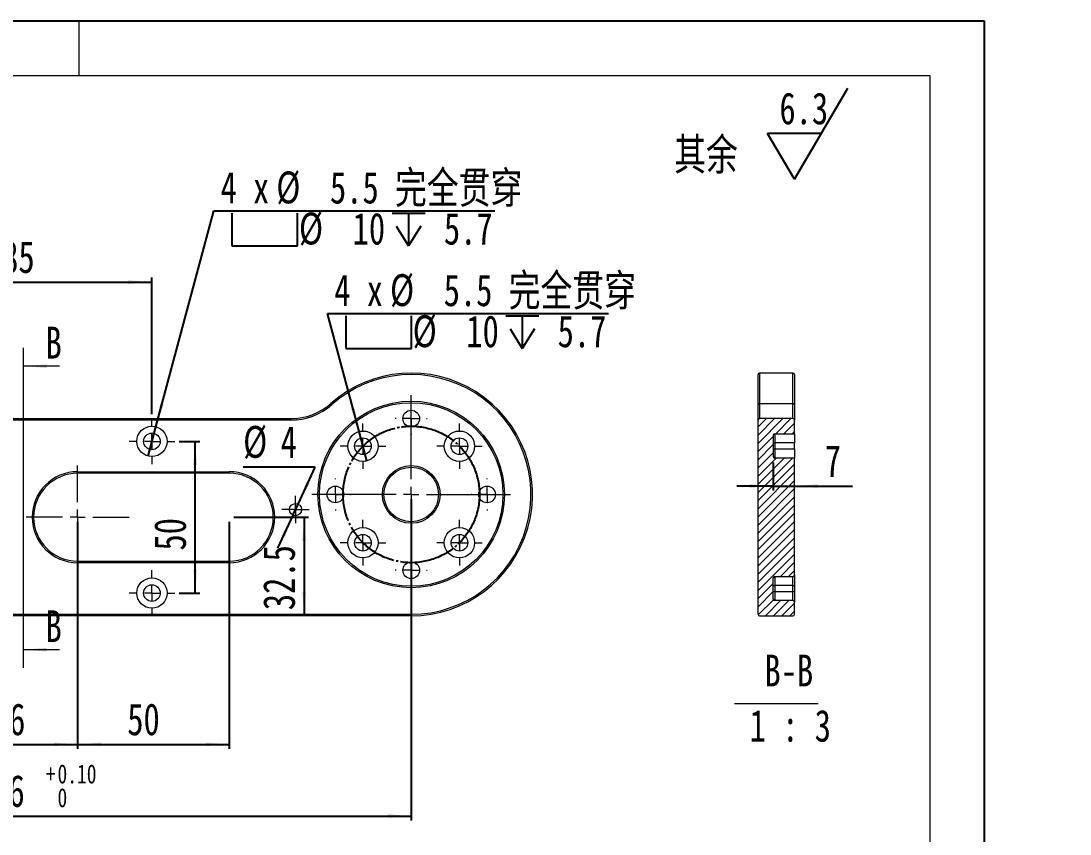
# Model space of a CAD drawing. Header units: millimetres. Extents: x 12 to 1214, y 8 to 1479.
# Drawn here: x 510 to 1086, y 1032 to 1479 of the extents above; entities that cross this region are included whole.
import ezdxf

# ---------------------------------------------------------------- set-up
doc = ezdxf.new("R2010")
doc.units = ezdxf.units.MM
doc.linetypes.add('SLD-中心线', pattern=[34.29, 30.48, -1.27, 1.27, -1.27])
doc.linetypes.add('SLD-实线', pattern=[0])
for name, color, linetype in [('SLD-0', 179, 'SLD-实线'), ('中心线层', 1, 'SLD-中心线'), ('图框', 7, 'SLD-实线'), ('标注层', 96, 'SLD-实线')]:
    doc.layers.add(name, color=color, linetype=linetype)
doc.layers.add('粗实线', color=7, linetype='SLD-实线', lineweight=15)
doc.styles.add('SLDTEXTSTYLE0', font='HYSWLONGFANGSONG.TTF', dxfattribs={"bigfont": 'bigfont'})
doc.styles.add('SLDTEXTSTYLE3', font='HYSWLONGFANGSONG.TTF')
doc.dimstyles.new('SLDDIMSTYLE0', dxfattribs={"dimtxt": 17.5, "dimasz": 13, "dimexe": 0, "dimexo": 0.0625, "dimgap": 4.375, "dimtad": 0, "dimtih": 1, "dimtoh": 1, "dimdec": 3, "dimlfac": 3, "dimrnd": 1e-09, "dimzin": 12, "dimdsep": 46, "dimtxsty": 'SLDTEXTSTYLE3', "dimsah": 1, "dimcen": 0, "dimadec": 0, "dimazin": 3, "dimtfac": 1, "dimtdec": 3, "dimtmove": 0, "dimatfit": 3, "dimfxl": 0, "dimfrac": 2, "dimtolj": 1, "dimtzin": 12, "dimarcsym": 0})
doc.dimstyles.new('SLDDIMSTYLE3', dxfattribs={"dimtxt": 17.5, "dimasz": 13, "dimexe": 0, "dimexo": 0.0625, "dimgap": 4.375, "dimtad": 1, "dimdec": 3, "dimlfac": 3, "dimrnd": 1e-09, "dimzin": 12, "dimdsep": 46, "dimtxsty": 'SLDTEXTSTYLE3', "dimsah": 1, "dimcen": 0.09, "dimadec": 0, "dimazin": 3, "dimtfac": 1, "dimtdec": 3, "dimtofl": 0, "dimtmove": 0, "dimatfit": 3, "dimfxl": 0, "dimfrac": 2, "dimtolj": 1, "dimtzin": 12, "dimarcsym": 0})
doc.dimstyles.new('SLDDIMSTYLE4', dxfattribs={"dimtxt": 17.5, "dimasz": 13, "dimexe": 0, "dimexo": 0.0625, "dimgap": 4.375, "dimtad": 1, "dimlfac": 3, "dimrnd": 1e-09, "dimzin": 12, "dimdsep": 46, "dimtxsty": 'SLDTEXTSTYLE3', "dimsah": 1, "dimcen": 0.09, "dimadec": 0, "dimazin": 3, "dimtol": 1, "dimtp": 0.5, "dimtfac": 1, "dimtofl": 0, "dimtmove": 0, "dimatfit": 3, "dimfxl": 0, "dimfrac": 2, "dimtolj": 1, "dimtzin": 0, "dimarcsym": 0})
doc.dimstyles.new('SLDDIMSTYLE5', dxfattribs={"dimtxt": 17.5, "dimasz": 13, "dimexe": 0, "dimexo": 0.0625, "dimgap": 4.375, "dimtad": 0, "dimtih": 1, "dimtoh": 1, "dimdec": 0, "dimlfac": 3, "dimrnd": 1e-09, "dimzin": 12, "dimdsep": 46, "dimtxsty": 'SLDTEXTSTYLE3', "dimblk1": 'NONE', "dimsah": 1, "dimcen": 0, "dimadec": 0, "dimazin": 3, "dimtfac": 1, "dimtdec": 3, "dimtmove": 0, "dimatfit": 3, "dimldrblk": 'NONE', "dimfxl": 0, "dimfrac": 2, "dimtolj": 1, "dimtzin": 12, "dimarcsym": 0})
doc.dimstyles.new('SLDDIMSTYLE7', dxfattribs={"dimtxt": 17.5, "dimasz": 13, "dimexe": 0, "dimexo": 0.0625, "dimgap": 4.375, "dimtad": 1, "dimdec": 3, "dimlfac": 3, "dimrnd": 1e-09, "dimzin": 12, "dimdsep": 46, "dimtxsty": 'SLDTEXTSTYLE3', "dimsah": 1, "dimcen": 0.09, "dimadec": 0, "dimazin": 3, "dimtfac": 1, "dimtdec": 3, "dimtmove": 0, "dimatfit": 0, "dimfxl": 0, "dimfrac": 2, "dimtolj": 1, "dimtzin": 12, "dimarcsym": 0})

# ---------------------------------------------------------------- blocks, each defined once
blk = doc.blocks.new('SW_SFSYMBOL_0')
at = {"layer": 'SLD-0', "color": 0}
for p, q in [((8.2, -25), (37.69, 25)), ((8.2, -25), (-6.55, 0)), ((22.94, 0), (-6.55, 0))]:
    blk.add_line(p, q, dxfattribs=at)
at = {"layer": 'SLD-0', "color": 0, "insert": (0, 22.56), "char_height": 17.5, "attachment_point": 1, "style": 'SLDTEXTSTYLE3'}
blk.add_mtext('6.3', dxfattribs=at)
blk = doc.blocks.new('_D_6')
at = {"layer": '标注层'}
for p, q in [((480.74, 1203.89), (480.74, 1079.08)), ((540.74, 1203.89), (540.74, 1079.08)), ((480.74, 1081.58), (540.74, 1081.58))]:
    blk.add_line(p, q, dxfattribs=at)
for points in [[(480.74, 1081.58), (493.74, 1080.58), (493.74, 1082.58)], [(540.74, 1081.58), (527.74, 1082.58), (527.74, 1080.58)]]:
    blk.add_solid(points, dxfattribs=at)
at = {"layer": '标注层', "insert": (494.15, 1104.14, 0.17), "char_height": 17.5, "attachment_point": 1, "style": 'SLDTEXTSTYLE3'}
blk.add_mtext('36', dxfattribs=at)
blk = doc.blocks.new('_D_7')
at = {"layer": '标注层'}
for p, q in [((540.74, 1203.89), (540.74, 1079.08)), ((624.07, 1203.89), (624.07, 1079.08)), ((540.74, 1081.58), (624.07, 1081.58))]:
    blk.add_line(p, q, dxfattribs=at)
for points in [[(540.74, 1081.58), (553.74, 1080.58), (553.74, 1082.58)], [(624.07, 1081.58), (611.07, 1082.58), (611.07, 1080.58)]]:
    blk.add_solid(points, dxfattribs=at)
at = {"layer": '标注层', "insert": (568.02, 1104.14, 0.17), "char_height": 17.5, "attachment_point": 1, "style": 'SLDTEXTSTYLE3'}
blk.add_mtext('50', dxfattribs=at)
blk = doc.blocks.new('_D_9')
at = {"layer": '标注层'}
for p, q in [((439.91, 1263.06), (439.91, 1338.06)), ((581.57, 1263.06), (581.57, 1338.06)), ((439.91, 1335.56), (581.57, 1335.56))]:
    blk.add_line(p, q, dxfattribs=at)
for points in [[(439.91, 1335.56), (452.91, 1334.56), (452.91, 1336.56)], [(581.57, 1335.56), (568.57, 1336.56), (568.57, 1334.56)]]:
    blk.add_solid(points, dxfattribs=at)
at = {"layer": '标注层', "insert": (499.24, 1358.12, 0.17), "char_height": 17.5, "attachment_point": 1, "style": 'SLDTEXTSTYLE3'}
blk.add_mtext('85', dxfattribs=at)
blk = doc.blocks.new('_D_10')
at = {"layer": '标注层'}
for p, q in [((596.57, 1248.06), (607.83, 1248.06)), ((605.33, 1164.73), (605.33, 1248.06)), ((596.57, 1164.73), (607.83, 1164.73))]:
    blk.add_line(p, q, dxfattribs=at)
for points in [[(605.33, 1248.06), (604.33, 1235.06), (606.33, 1235.06)], [(605.33, 1164.73), (606.33, 1177.73), (604.33, 1177.73)]]:
    blk.add_solid(points, dxfattribs=at)
at = {"layer": '标注层', "insert": (582.77, 1188.09, 0.17), "char_height": 17.5, "attachment_point": 1, "rotation": 90, "style": 'SLDTEXTSTYLE3'}
blk.add_mtext('50', dxfattribs=at)
blk = doc.blocks.new('_D_13')
at = {"layer": '标注层'}
for p, q in [((297.41, 1216.39), (297.41, 1039.73)), ((724.07, 1216.39), (724.07, 1039.73)), ((297.41, 1042.23), (724.07, 1042.23))]:
    blk.add_line(p, q, dxfattribs=at)
for points in [[(297.41, 1042.23), (310.41, 1041.23), (310.41, 1043.23)], [(724.07, 1042.23), (711.07, 1043.23), (711.07, 1041.23)]]:
    blk.add_solid(points, dxfattribs=at)
at = {"layer": '标注层', "attachment_point": 1, "style": 'SLDTEXTSTYLE3'}
for s, insert, char_height in [('+', (523.22, 1070.61, 0.17), 10.5), ('0.10', (529.68, 1070.61, 0.17), 10.5), ('256', (484.89, 1064.79, 0.17), 17.5), ('0', (529.68, 1057.55, 0.17), 10.5)]:
    blk.add_mtext(s, dxfattribs=dict(at, insert=insert, char_height=char_height))
blk = doc.blocks.new('SW_SYMBOL_HOLE_SPOT')
at = {"layer": '标注层', "color": 0}
for p, q in [((0, 4375), (0, 375)), ((8000, 375), (8000, 4375)), ((0, 375), (8000, 375))]:
    blk.add_line(p, q, dxfattribs=at)
blk = doc.blocks.new('SW_SYMBOL_HOLE_DEPTH')
at = {"layer": '标注层', "color": 0}
for p, q in [((0, 4375), (4000, 4375)), ((2000, 4375), (2000, 375)), ((500, 2775), (2000, 375)), ((3500, 2775), (2000, 375))]:
    blk.add_line(p, q, dxfattribs=at)
blk = doc.blocks.new('_D_15')
at = {"layer": '标注层'}
for p, q in [((695.4, 1253.46), (678.01, 1318.25)), ((678.01, 1318.25), (832.54, 1318.25)), ((699.72, 1237.36), (695.4, 1253.46))]:
    blk.add_line(p, q, dxfattribs=at)
blk.add_solid([(695.4, 1253.46), (692.99, 1266.27), (691.06, 1265.76)], dxfattribs=at)
at = {"layer": '标注层', "xscale": 0.004511737089201878, "yscale": 0.004511737089201878, "zscale": 0.004511737089201878}
for name, p in [('SW_SYMBOL_HOLE_SPOT', (688.05, 1297.32)), ('SW_SYMBOL_HOLE_DEPTH', (776.11, 1297.32))]:
    blk.add_blockref(name, p, dxfattribs=at)
at = {"layer": '标注层', "char_height": 17.5, "attachment_point": 1}
for s, insert, style in [('4 x ', (681.76, 1339.85, 0.17), 'SLDTEXTSTYLE3'), ('%%c', (712.41, 1339.92, 0.17), 'SLDTEXTSTYLE3'), (' 5.5 \\M+18AAE\\M+19153贯\\M+190FA', (732.98, 1339.85, 0.17), 'SLDTEXTSTYLE0'), ('%%c', (724.86, 1317.35, 0.17), 'SLDTEXTSTYLE3'), (' 10 ', (745.44, 1317.28, 0.17), 'SLDTEXTSTYLE3'), (' 5.7', (795.6, 1317.28, 0.17), 'SLDTEXTSTYLE3')]:
    blk.add_mtext(s, dxfattribs=dict(at, insert=insert, style=style))
blk = doc.blocks.new('_NONE')
blk = doc.blocks.new('_D_16')
at = {"layer": '标注层'}
for p, q in [((583.73, 1256.11), (615.52, 1374.66)), ((615.52, 1374.66), (770.05, 1374.66)), ((579.41, 1240.01), (583.73, 1256.11))]:
    blk.add_line(p, q, dxfattribs=at)
blk.add_solid([(583.73, 1256.11), (588.06, 1268.41), (586.13, 1268.93)], dxfattribs=at)
at = {"layer": '标注层', "xscale": 0.004511737089201878, "yscale": 0.004511737089201878, "zscale": 0.004511737089201878}
for name, p in [('SW_SYMBOL_HOLE_SPOT', (625.56, 1353.72)), ('SW_SYMBOL_HOLE_DEPTH', (713.62, 1353.72))]:
    blk.add_blockref(name, p, dxfattribs=at)
at = {"layer": '标注层', "char_height": 17.5, "attachment_point": 1}
for s, insert, style in [('4 x ', (619.27, 1396.25, 0.17), 'SLDTEXTSTYLE3'), ('%%c', (649.92, 1396.33, 0.17), 'SLDTEXTSTYLE3'), (' 5.5 \\M+18AAE\\M+19153贯\\M+190FA', (670.49, 1396.25, 0.17), 'SLDTEXTSTYLE0'), ('%%c', (662.37, 1373.75, 0.17), 'SLDTEXTSTYLE3'), (' 10 ', (682.95, 1373.68, 0.17), 'SLDTEXTSTYLE3'), (' 5.7', (733.11, 1373.68, 0.17), 'SLDTEXTSTYLE3')]:
    blk.add_mtext(s, dxfattribs=dict(at, insert=insert, style=style))
blk = doc.blocks.new('_D_17')
at = {"layer": '标注层'}
for p, q in [((626.57, 1206.39), (667.69, 1206.39)), ((665.19, 1206.39), (665.19, 1152.23))]:
    blk.add_line(p, q, dxfattribs=at)
for points in [[(665.19, 1206.39), (664.19, 1193.39), (666.19, 1193.39)], [(665.19, 1152.23), (666.19, 1165.23), (664.19, 1165.23)]]:
    blk.add_solid(points, dxfattribs=at)
at = {"layer": '标注层', "insert": (642.63, 1155.31, 0.17), "char_height": 17.5, "attachment_point": 1, "rotation": 90, "style": 'SLDTEXTSTYLE3'}
blk.add_mtext('32.5', dxfattribs=at)
blk = doc.blocks.new('_D_18')
at = {"layer": '标注层'}
for p, q in [((671.33, 1233.91), (631.67, 1233.91)), ((661.86, 1213.58), (671.33, 1233.91)), ((659.04, 1207.54), (661.86, 1213.58)), ((659.04, 1207.54), (650.59, 1189.41))]:
    blk.add_line(p, q, dxfattribs=at)
for points in [[(661.86, 1213.58), (668.26, 1224.94), (666.44, 1225.79)], [(659.04, 1207.54), (652.64, 1196.18), (654.45, 1195.34)]]:
    blk.add_solid(points, dxfattribs=at)
at = {"layer": '标注层', "char_height": 17.5, "attachment_point": 1, "style": 'SLDTEXTSTYLE3'}
for s, insert in [('%%c', (631.67, 1256.54, 0.17)), ('4', (652.25, 1256.47, 0.17))]:
    blk.add_mtext(s, dxfattribs=dict(at, insert=insert))
blk = doc.blocks.new('SW_CENTERMARKSYMBOL_0')
at = {"color": 0, "linetype": 'SLD-实线', "lineweight": 0}
for p, q in [((0, 8.33), (0, 54.58)), ((-8.33, 0), (-54.58, 0)), ((0, 0), (-4.17, 0)), ((0, 0), (0, 4.17)), ((0, 0), (0, -4.17)), ((0, 0), (4.17, 0)), ((8.33, 0), (54.58, 0)), ((0, -8.33), (0, -54.58))]:
    blk.add_line(p, q, dxfattribs=at)
blk = doc.blocks.new('SW_CENTERMARKSYMBOL_2')
at = {"color": 0, "linetype": 'SLD-实线', "lineweight": 0}
for p, q in [((0, 8.33), (0, 8.75)), ((-8.33, 0), (-8.75, 0)), ((0, 0), (-4.17, 0)), ((0, 0), (0, 4.17)), ((0, 0), (0, -4.17)), ((0, 0), (4.17, 0)), ((8.33, 0), (8.75, 0)), ((0, -8.33), (0, -8.75))]:
    blk.add_line(p, q, dxfattribs=at)
blk = doc.blocks.new('SW_CENTERMARKSYMBOL_3')
at = {"color": 0, "linetype": 'SLD-实线', "lineweight": 0}
for p, q in [((0, 8.33), (0, 8.75)), ((-8.33, 0), (-8.75, 0)), ((0, 0), (-4.17, 0)), ((0, 0), (0, 4.17)), ((0, 0), (0, -4.17)), ((0, 0), (4.17, 0)), ((8.33, 0), (8.75, 0)), ((0, -8.33), (0, -8.75))]:
    blk.add_line(p, q, dxfattribs=at)
blk = doc.blocks.new('SW_CENTERMARKSYMBOL_4')
at = {"color": 0, "linetype": 'SLD-实线', "lineweight": 0}
for p, q in [((0, 8.33), (0, 8.75)), ((-8.33, 0), (-8.75, 0)), ((0, 0), (-4.17, 0)), ((0, 0), (0, 4.17)), ((0, 0), (0, -4.17)), ((0, 0), (4.17, 0)), ((8.33, 0), (8.75, 0)), ((0, -8.33), (0, -8.75))]:
    blk.add_line(p, q, dxfattribs=at)
blk = doc.blocks.new('SW_CENTERMARKSYMBOL_5')
at = {"color": 0, "linetype": 'SLD-实线', "lineweight": 0}
for p, q in [((0, 8.33), (0, 8.75)), ((-8.33, 0), (-8.75, 0)), ((0, 0), (-4.17, 0)), ((0, 0), (0, 4.17)), ((0, 0), (0, -4.17)), ((0, 0), (4.17, 0)), ((8.33, 0), (8.75, 0)), ((0, -8.33), (0, -8.75))]:
    blk.add_line(p, q, dxfattribs=at)
blk = doc.blocks.new('SW_CENTERMARKSYMBOL_10')
at = {"color": 0, "linetype": 'SLD-实线', "lineweight": 0}
for p, q in [((0, 8.33), (0, 12.5)), ((-8.33, 0), (-12.5, 0)), ((0, 0), (-4.17, 0)), ((0, 0), (0, 4.17)), ((0, 0), (0, -4.17)), ((0, 0), (4.17, 0)), ((8.33, 0), (12.5, 0)), ((0, -8.33), (0, -12.5))]:
    blk.add_line(p, q, dxfattribs=at)
blk = doc.blocks.new('SW_CENTERMARKSYMBOL_11')
at = {"color": 0, "linetype": 'SLD-实线', "lineweight": 0}
for p, q in [((0, 8.33), (0, 12.5)), ((-8.33, 0), (-12.5, 0)), ((0, 0), (-4.17, 0)), ((0, 0), (0, 4.17)), ((0, 0), (0, -4.17)), ((0, 0), (4.17, 0)), ((8.33, 0), (12.5, 0)), ((0, -8.33), (0, -12.5))]:
    blk.add_line(p, q, dxfattribs=at)
blk = doc.blocks.new('SW_CENTERMARKSYMBOL_12')
at = {"color": 0, "linetype": 'SLD-实线', "lineweight": 0}
for p, q in [((0, 8.33), (0, 12.5)), ((-8.33, 0), (-12.5, 0)), ((0, 0), (-4.17, 0)), ((0, 0), (0, 4.17)), ((0, 0), (0, -4.17)), ((0, 0), (4.17, 0)), ((8.33, 0), (12.5, 0)), ((0, -8.33), (0, -12.5))]:
    blk.add_line(p, q, dxfattribs=at)
blk = doc.blocks.new('SW_CENTERMARKSYMBOL_13')
at = {"color": 0, "linetype": 'SLD-实线', "lineweight": 0}
for p, q in [((0, 8.33), (0, 12.5)), ((0, 0), (-4.17, 0)), ((0, 0), (0, 4.17)), ((0, 0), (0, -4.17)), ((0, 0), (4.17, 0)), ((8.33, 0), (12.5, 0)), ((-8.33, 0), (-12.5, 0)), ((0, -8.33), (0, -12.5))]:
    blk.add_line(p, q, dxfattribs=at)
blk = doc.blocks.new('SW_CENTERMARKSYMBOL_14')
at = {"color": 0, "linetype": 'SLD-实线', "lineweight": 0}
for p, q in [((0, 8.33), (0, 12.5)), ((-8.33, 0), (-12.5, 0)), ((0, 0), (-4.17, 0)), ((0, 0), (0, 4.17)), ((0, 0), (0, -4.17)), ((0, 0), (4.17, 0)), ((8.33, 0), (12.5, 0)), ((0, -8.33), (0, -12.5))]:
    blk.add_line(p, q, dxfattribs=at)
blk = doc.blocks.new('SW_CENTERMARKSYMBOL_15')
at = {"color": 0, "linetype": 'SLD-实线', "lineweight": 0}
for p, q in [((0, 8.33), (0, 12.5)), ((-8.33, 0), (-12.5, 0)), ((0, 0), (-4.17, 0)), ((0, 0), (0, 4.17)), ((0, 0), (0, -4.17)), ((0, 0), (4.17, 0)), ((8.33, 0), (12.5, 0)), ((0, -8.33), (0, -12.5))]:
    blk.add_line(p, q, dxfattribs=at)
blk = doc.blocks.new('SW_CENTERMARKSYMBOL_18')
at = {"color": 0, "linetype": 'SLD-实线', "lineweight": 0}
for p, q in [((0, 4.17), (0, 7.5)), ((-4.17, 0), (-7.5, 0)), ((0, 0), (-4.17, 0)), ((0, 0), (0, 4.17)), ((0, 0), (0, -4.17)), ((0, 0), (4.17, 0)), ((4.17, 0), (7.5, 0)), ((0, -4.17), (0, -7.5))]:
    blk.add_line(p, q, dxfattribs=at)
blk = doc.blocks.new('SW_CENTERMARKSYMBOL_20')
at = {"color": 0, "linetype": 'SLD-实线', "lineweight": 0}
for p, q in [((0, 8.33), (0, 28.33)), ((0, 8.33), (0, 28.33)), ((0, 0), (-4.17, 0)), ((0, 0), (-4.17, 0)), ((0, 0), (0, 4.17)), ((0, 0), (0, 4.17)), ((0, 0), (0, -4.17)), ((0, 0), (4.17, 0)), ((0, 0), (0, -4.17)), ((0, 0), (4.17, 0)), ((8.33, 0), (28.33, 0)), ((8.33, 0), (28.33, 0)), ((-8.33, 0), (-28.33, 0)), ((-8.33, 0), (-28.33, 0)), ((0, -8.33), (0, -28.33)), ((0, -8.33), (0, -28.33))]:
    blk.add_line(p, q, dxfattribs=at)
blk = doc.blocks.new('_D_48')
at = {"layer": '标注层'}
for p, q in [((923.04, 1236.39), (923.04, 1220.99)), ((923.04, 1223.49), (903.04, 1223.49)), ((923.04, 1223.49), (934.71, 1223.49)), ((934.71, 1223.49), (966.66, 1223.49))]:
    blk.add_line(p, q, dxfattribs=at)
for points in [[(923.04, 1223.49), (910.04, 1224.49), (910.04, 1222.49)], [(934.71, 1223.49), (947.71, 1222.49), (947.71, 1224.49)]]:
    blk.add_solid(points, dxfattribs=at)
at = {"layer": '标注层', "insert": (951.35, 1246.05, 140.17), "char_height": 17.5, "attachment_point": 1, "style": 'SLDTEXTSTYLE3'}
blk.add_mtext('7', dxfattribs=at)
blk = doc.blocks.new('SW_NOTE_4')
at = {"color": 0, "linetype": 'SLD-实线', "lineweight": 0}
blk.add_line((-9.95, -4.28), (36.06, -4.28), dxfattribs=at)
at = {"color": 0, "linetype": 'Continuous', "lineweight": 0, "char_height": 17.5, "attachment_point": 2, "style": 'SLDTEXTSTYLE3'}
for s, insert in [('B-B', (19.96, 22.56)), (' 1 : 3', (16.3, -7.77))]:
    blk.add_mtext(s, dxfattribs=dict(at, insert=insert))

msp = doc.modelspace()

# ---------------------------------------------------------------- hatches: boundary and pattern name
at = {"linetype": 'SLD-实线', "lineweight": 0}
h = msp.add_hatch(dxfattribs=at)
h.set_pattern_fill('ANSI31', style=0)
edge = h.paths.add_edge_path(flags=0)
edge.add_arc((933.87301, 1259.72796), 0.83333, 0, 90)
edge.add_line((933.87301, 1260.5613), (915.53967, 1260.5613))
edge.add_arc((915.53967, 1259.72796), 0.83333, 90, 180)
edge.add_line((914.70634, 1259.72796), (914.70634, 1153.0613))
edge.add_arc((915.53967, 1153.0613), 0.83333, 180, 270)
edge.add_line((915.53967, 1152.22796), (933.87301, 1152.22796))
edge.add_arc((933.87301, 1153.0613), 0.83333, 270, 360)
edge.add_line((934.70634, 1153.0613), (934.70634, 1159.72796))
edge.add_arc((933.87301, 1159.72796), 0.83333, 0, 90)
edge.add_line((933.87301, 1160.5613), (923.87301, 1160.5613))
edge.add_arc((923.87301, 1161.39463), 0.83333, 180, 270, ccw=False)
edge.add_line((923.03967, 1161.39463), (923.03967, 1173.0613))
edge.add_arc((923.87301, 1173.0613), 0.83333, 90, 180, ccw=False)
edge.add_line((923.87301, 1173.89463), (933.87301, 1173.89463))
edge.add_arc((933.87301, 1174.72796), 0.83333, 270, 360)
edge.add_line((934.70634, 1174.72796), (934.70634, 1238.89463))
edge.add_line((934.70634, 1238.89463), (923.87301, 1238.89463))
edge.add_arc((923.87301, 1239.72796), 0.83333, 180, 270, ccw=False)
edge.add_line((923.03967, 1239.72796), (923.03967, 1251.39463))
edge.add_arc((923.87301, 1251.39463), 0.83333, 90, 180, ccw=False)
edge.add_line((923.87301, 1252.22796), (934.70634, 1252.22796))
edge.add_line((934.70634, 1252.22796), (934.70634, 1259.72796))

# ---------------------------------------------------------------- linework, layer by layer
at = {"color": 7, "linetype": 'SLD-实线', "lineweight": 0}
for p, q in [((510.73845, 1299.35976), (510.73845, 1123.59871)), ((530.73845, 1289.35976), (510.73845, 1289.35976)), ((530.73845, 1133.59871), (510.73845, 1133.59871))]:
    msp.add_line(p, q, dxfattribs=at)
at = {"color": 7, "linetype": 'SLD-实线', "lineweight": 15}
for p, q in [((914.70634, 1268.26963), (914.70634, 1284.72796)), ((933.87301, 1285.5613), (915.53967, 1285.5613)), ((934.70634, 1284.72796), (934.70634, 1268.26963)), ((915.53967, 1268.89463), (915.53967, 1260.5613)), ((915.53967, 1268.89463), (933.87301, 1268.89463)), ((933.87301, 1260.5613), (933.87301, 1268.89463)), ((914.70634, 1259.72796), (914.70634, 1268.26963)), ((934.70634, 1268.26963), (934.70634, 1259.72796)), ((363.5489, 1260.5613), (657.928, 1260.5613)), ((657.928, 1259.72796), (363.5489, 1259.72796)), ((657.928, 1259.72796), (657.928, 1260.5613)), ((914.70634, 1153.0613), (914.70634, 1259.72796)), ((933.87301, 1260.5613), (915.53967, 1260.5613)), ((934.70634, 1252.22796), (934.70634, 1259.72796)), ((923.03967, 1251.39463), (923.03967, 1239.72796)), ((923.87301, 1252.22796), (934.70634, 1252.22796)), ((923.87301, 1252.22796), (923.87301, 1247.22796)), ((934.70634, 1252.22796), (934.70634, 1247.22796)), ((923.03967, 1247.22796), (923.87301, 1247.22796)), ((934.70634, 1247.22796), (923.87301, 1247.22796)), ((923.87301, 1247.22796), (923.87301, 1243.89463)), ((934.70634, 1243.89463), (934.70634, 1247.22796)), ((923.03967, 1243.89463), (923.87301, 1243.89463)), ((923.87301, 1243.89463), (923.87301, 1238.89463)), ((923.87301, 1243.89463), (934.70634, 1243.89463)), ((934.70634, 1243.89463), (934.70634, 1238.89463)), ((934.70634, 1238.89463), (923.87301, 1238.89463)), ((934.70634, 1174.72796), (934.70634, 1238.89463)), ((540.73845, 1230.5613), (540.73845, 1231.39463)), ((540.73845, 1231.39463), (624.07179, 1231.39463)), ((624.07179, 1230.5613), (540.73845, 1230.5613)), ((624.07179, 1230.5613), (624.07179, 1231.39463)), ((540.73845, 1181.39463), (540.73845, 1182.22796)), ((540.73845, 1182.22796), (624.07179, 1182.22796)), ((624.07179, 1181.39463), (624.07179, 1182.22796)), ((624.07179, 1181.39463), (540.73845, 1181.39463)), ((923.03967, 1161.39463), (923.03967, 1173.0613)), ((923.87301, 1173.89463), (933.87301, 1173.89463)), ((923.87301, 1173.89463), (923.87301, 1168.89463)), ((933.87301, 1168.89463), (933.87301, 1173.89463)), ((934.70634, 1174.72796), (934.70634, 1168.89463)), ((923.03967, 1168.89463), (923.87301, 1168.89463)), ((923.03967, 1165.5613), (923.87301, 1165.5613)), ((933.87301, 1168.89463), (923.87301, 1168.89463)), ((923.87301, 1168.89463), (923.87301, 1165.5613)), ((923.87301, 1165.5613), (923.87301, 1160.5613)), ((923.87301, 1165.5613), (933.87301, 1165.5613)), ((933.87301, 1168.89463), (934.70634, 1168.89463)), ((933.87301, 1165.5613), (933.87301, 1168.89463)), ((933.87301, 1160.5613), (933.87301, 1165.5613)), ((933.87301, 1165.5613), (934.70634, 1165.5613)), ((934.70634, 1168.89463), (934.70634, 1165.5613)), ((934.70634, 1165.5613), (934.70634, 1159.72796)), ((933.87301, 1160.5613), (923.87301, 1160.5613)), ((934.70634, 1153.0613), (934.70634, 1159.72796)), ((297.40511, 1153.06129), (724.07179, 1153.06129)), ((724.07179, 1152.22796), (297.40511, 1152.22796)), ((724.07179, 1152.22796), (724.07179, 1153.06129)), ((915.53967, 1152.22796), (933.87301, 1152.22796))]:
    msp.add_line(p, q, dxfattribs=at)
at = {"color": 8, "linetype": 'SLD-实线', "lineweight": 15}
for p, q in [((915.53967, 1285.5613), (915.53967, 1268.89463)), ((933.87301, 1268.89463), (933.87301, 1285.5613))]:
    msp.add_line(p, q, dxfattribs=at)
at = {"color": 7, "linetype": 'SLD-实线', "lineweight": 15, "flags": 128}
msp.add_lwpolyline([(679.97593, 1268.89463), (679.98652, 1268.88262), (680.01789, 1268.84705), (680.06883, 1268.7893), (680.13737, 1268.71157), (680.22089, 1268.61686), (680.3162, 1268.50881), (680.41959, 1268.39156), (680.52712, 1268.26963)], dxfattribs=at)
at = {"color": 7, "linetype": 'SLD-实线', "lineweight": 15}
for centre, radius in [((724.07178, 1218.89463), 51.25), ((724.07178, 1218.89463), 50.41667), ((724.07178, 1260.5613), 4.58333), ((581.57178, 1248.0613), 8.33333), ((581.57178, 1248.0613), 4.58333), ((697.55528, 1245.41113), 8.33333), ((750.58829, 1245.41113), 8.33333), ((697.55528, 1245.41113), 4.58333), ((750.58829, 1245.41113), 4.58333), ((724.07178, 1218.89463), 15.83333), ((724.07178, 1218.89463), 15), ((682.40512, 1218.89463), 4.58333), ((765.73845, 1218.89463), 4.58333), ((660.44854, 1210.5613), 3.33333), ((697.55528, 1192.37812), 8.33333), ((750.58829, 1192.37812), 8.33333), ((697.55528, 1192.37812), 4.58333), ((750.58829, 1192.37812), 4.58333), ((724.07178, 1177.22796), 4.58333), ((581.57178, 1164.72796), 8.33333), ((581.57178, 1164.72796), 4.58333)]:
    msp.add_circle(centre, radius, dxfattribs=at)
for centre, radius, start, end in [((724.07178, 1218.89463), 66.66667, 270, 131.40962211), ((724.07178, 1218.89463), 65.83333, 270, 131.40962211), ((915.53967, 1284.72796), 0.83333, 90, 180), ((933.87301, 1284.72796), 0.83333, 0, 90), ((657.928, 1293.89463), 33.33333, 270, 311.40962211), ((915.44853, 1268.1481), 0.75207, 83.03903697, 170.70075832), ((933.96415, 1268.1481), 0.75207, 9.29924168, 96.96096303), ((657.928, 1293.89463), 34.16667, 270, 311.40962211), ((915.53967, 1259.72796), 0.83333, 90, 180), ((933.87301, 1259.72796), 0.83333, 0, 90), ((923.87301, 1251.39463), 0.83333, 90, 180), ((923.87301, 1239.72796), 0.83333, 180, 270), ((540.73845, 1206.39463), 25, 90, 270), ((540.73845, 1206.39463), 24.16667, 90, 270), ((624.07178, 1206.39463), 25, 270, 90), ((624.07178, 1206.39463), 24.16667, 270, 90), ((923.87301, 1173.0613), 0.83333, 90, 180), ((933.87301, 1174.72796), 0.83333, 270, 0), ((923.87301, 1161.39463), 0.83333, 180, 270), ((933.87301, 1159.72796), 0.83333, 0, 90), ((915.53967, 1153.0613), 0.83333, 180, 270), ((933.87301, 1153.0613), 0.83333, 270, 0)]:
    msp.add_arc(centre, radius, start, end, dxfattribs=at)
at = {"color": 7, "linetype": 'SLD-实线', "lineweight": 0}
for points in [[(510.73845, 1289.35976), (523.73845, 1288.35976), (523.73845, 1290.35976)], [(510.73845, 1133.59871), (523.73845, 1132.59871), (523.73845, 1134.59871)]]:
    msp.add_solid(points, dxfattribs=at)
at = {"layer": '中心线层', "linetype": 'SLD-中心线'}
msp.add_circle((724.07178, 1218.89463), 37.5, dxfattribs=at)
at = {"layer": '图框'}
for p, q in [((12.5, 1479), (1039, 1479)), ((1039, 1479), (1039, 7.5))]:
    msp.add_line(p, q, dxfattribs=at)
at = {"layer": '粗实线'}
for p, q in [((541.5, 1449), (541.5, 1479)), ((74, 1449), (1009, 1449)), ((1009, 1449), (1009, 39))]:
    msp.add_line(p, q, dxfattribs=at)

# ---------------------------------------------------------------- block references
at = {"color": 7, "linetype": 'Continuous', "lineweight": 0}
for name, p in [('SW_CENTERMARKSYMBOL_0', (724.07178, 1218.89463)), ('SW_CENTERMARKSYMBOL_4', (724.07178, 1260.5613)), ('SW_CENTERMARKSYMBOL_14', (581.57178, 1248.0613)), ('SW_CENTERMARKSYMBOL_12', (697.55528, 1245.41113)), ('SW_CENTERMARKSYMBOL_10', (750.58829, 1245.41113)), ('SW_CENTERMARKSYMBOL_20', (540.73845, 1206.39463)), ('SW_CENTERMARKSYMBOL_5', (682.40512, 1218.89463)), ('SW_CENTERMARKSYMBOL_3', (765.73845, 1218.89463)), ('SW_CENTERMARKSYMBOL_18', (660.44854, 1210.5613)), ('SW_CENTERMARKSYMBOL_13', (697.55528, 1192.37812)), ('SW_CENTERMARKSYMBOL_11', (750.58829, 1192.37812)), ('SW_CENTERMARKSYMBOL_2', (724.07178, 1177.22796)), ('SW_CENTERMARKSYMBOL_15', (581.57178, 1164.72796)), ('SW_NOTE_4', (911.65426, 1108.36685))]:
    msp.add_blockref(name, p, dxfattribs=at)
at = {"layer": 'SLD-0'}
msp.add_blockref('SW_SFSYMBOL_0', (926.42419, 1417.1829), dxfattribs=at)

# ---------------------------------------------------------------- texts
at = {"color": 7, "linetype": 'Continuous', "char_height": 17.5, "attachment_point": 1, "style": 'SLDTEXTSTYLE3'}
for insert in [(523.11544, 1311.04463), (523.11544, 1155.28358)]:
    msp.add_mtext('B', dxfattribs=dict(at, insert=insert))
at = {"layer": 'SLD-0', "insert": (868.57233, 1414.51058), "char_height": 17.5, "attachment_point": 1, "style": 'SLDTEXTSTYLE0'}
msp.add_mtext('\\M+191B4\\M+1975D', dxfattribs=at)

# ---------------------------------------------------------------- dimensions: what is measured, and where the dimension line sits
at = {"layer": '标注层'}
for p1, p2, picture, middle in [((579.41327, 1240.01237), (583.73029, 1256.11023), '_D_16', (694.66025, 1373.69387)), ((699.71503, 1237.36254), (695.39553, 1253.45973), '_D_15', (757.14808, 1317.29107))]:
    dim = msp.add_diameter_dim_2p(p1=p1, p2=p2, text='<> x %%c 5.5 完全贯穿\\P{\\fGDT;v}%%c 10 {\\fGDT;x} 5.7\\P', dimstyle='SLDDIMSTYLE5', override={"dimpost": '<>'}, dxfattribs=at)
    dim.commit()
    dim.dimension.update_dxf_attribs({"geometry": picture, "text_midpoint": middle, "dimtype": 163})
for base, p1, p2, angle, dimstyle, picture, middle in [((581.57178, 1335.5613), (439.90512, 1260.5613), (581.57178, 1260.5613), 0, 'SLDDIMSTYLE3', '_D_9', (510.73845, 1335.5613)), ((605.32877, 1248.0613), (594.07178, 1164.72796), (594.07178, 1248.0613), 90, 'SLDDIMSTYLE3', '_D_10', (605.32877, 1199.60183)), ((934.70634, 1223.49215), (923.03967, 1238.89463), (934.70634, 1238.89463), 0, 'SLDDIMSTYLE7', '_D_48', (959.00257, 1223.49215)), ((724.07178, 1042.22796), (297.40512, 1218.89463), (724.07178, 1218.89463), 0, 'SLDDIMSTYLE4', '_D_13', (516.49308, 1042.22796)), ((540.73845, 1081.58195), (480.73845, 1206.39463), (540.73845, 1206.39463), 0, 'SLDDIMSTYLE3', '_D_6', (505.64761, 1081.58195)), ((624.07178, 1081.58195), (540.73845, 1206.39463), (624.07178, 1206.39463), 0, 'SLDDIMSTYLE3', '_D_7', (579.53054, 1081.58195)), ((665.19008, 1152.22796), (624.07178, 1206.39463), (724.07178, 1152.22796), 90, 'SLDDIMSTYLE3', '_D_17', (665.19008, 1174.49089))]:
    dim = msp.add_linear_dim(base=base, p1=p1, p2=p2, angle=angle, dimstyle=dimstyle, dxfattribs=at)
    dim.commit()
    dim.dimension.update_dxf_attribs({"geometry": picture, "text_midpoint": middle, "dimtype": 160})
dim = msp.add_diameter_dim_2p(p1=(661.85719, 1213.58236), p2=(659.0399, 1207.54023), dimstyle='SLDDIMSTYLE0', dxfattribs=at)
dim.commit()
dim.dimension.update_dxf_attribs({"geometry": '_D_18', "text_midpoint": (649.62944, 1247.33339), "dimtype": 163})

doc.saveas('drawing.dxf')
